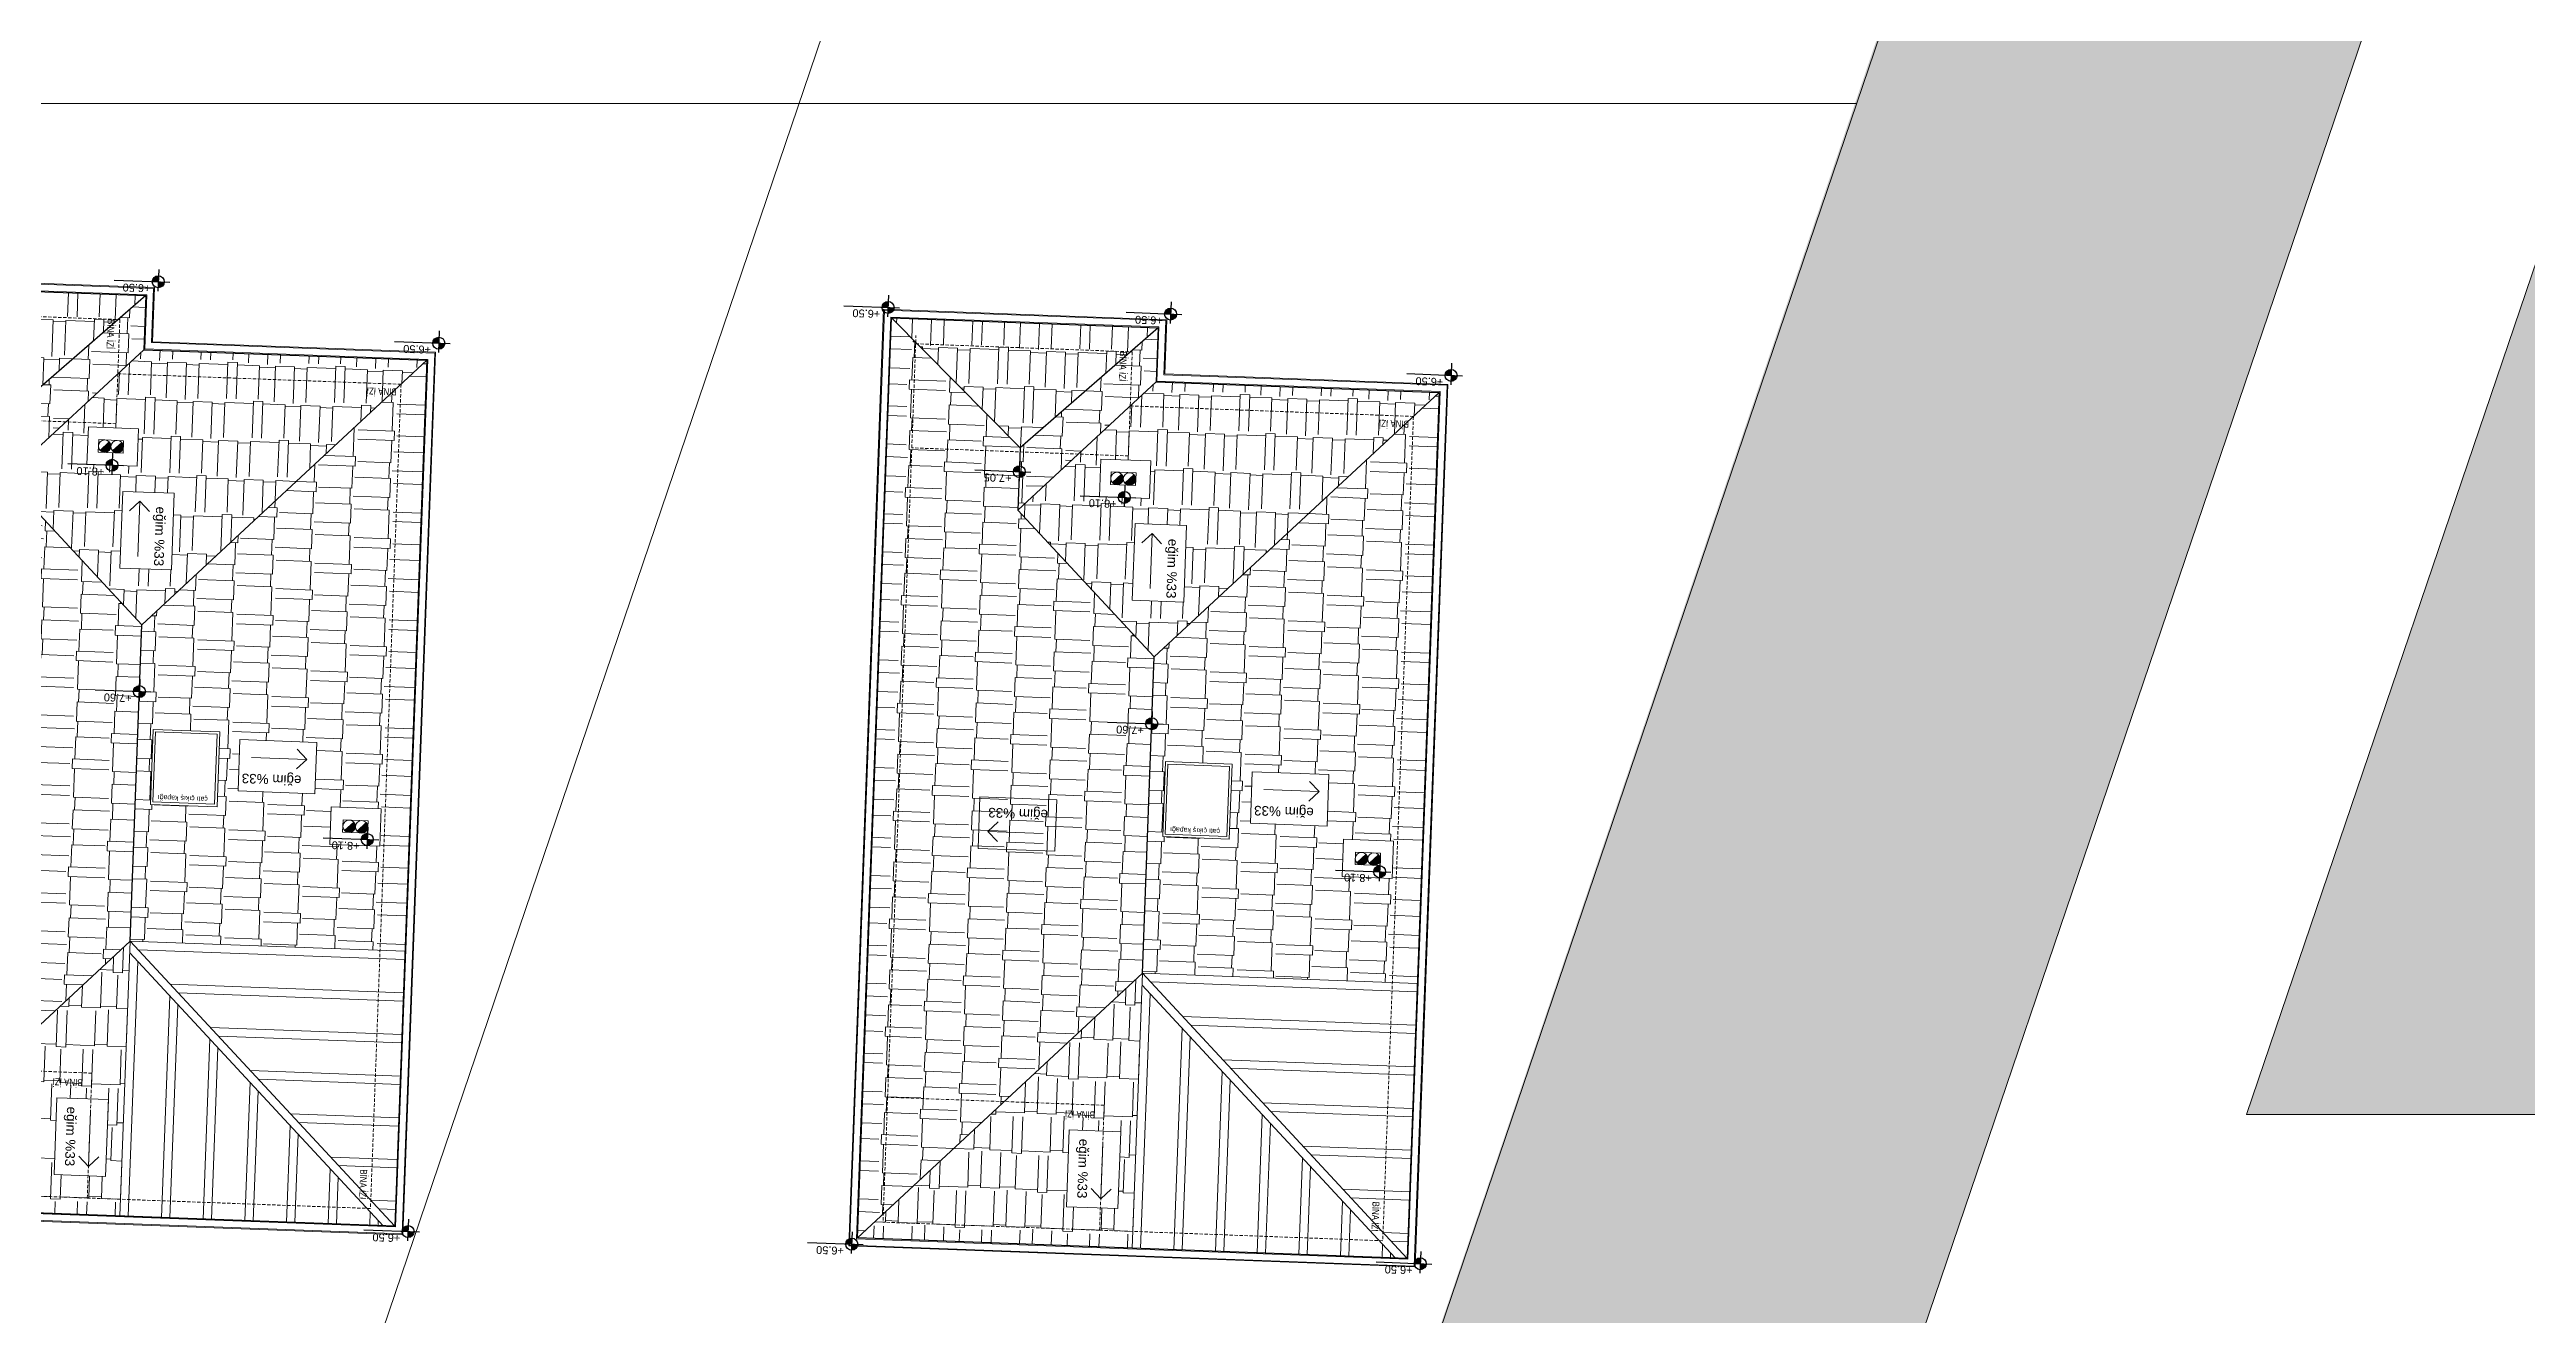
# Model space of a CAD drawing. Header units: centimetres. Extents: x 63871 to 181827, y -95930 to 42199.
# Drawn here: x 170158 to 173130, y -20773 to -19255 of the extents above; entities that cross this region are included whole.
import ezdxf
from ezdxf.enums import TextEntityAlignment as Align

# ---------------------------------------------------------------- set-up
doc = ezdxf.new("R2010")
doc.units = ezdxf.units.CM
doc.linetypes.add('11-021_500-SatisOfisi_220512$0${ Diamond }', pattern=[12, 4, -2, 2, 2, -2])
for name, color, linetype, lineweight in [('A-AREA-IDEN', 7, 'Continuous', 9), ('ARA SINIRLAR', 225, 'Continuous', 15), ('ARM_Pen_No__252', 8, 'Continuous', 18), ('Baca', 82, 'Continuous', 9), ('İz DÜŞÜMÜ', 7, '11-021_500-SatisOfisi_220512$0${ Diamond }', 18), ('OLUK', 222, 'Continuous', 15), ('TARAMA', 251, 'Continuous', 5), ('Çatı', 144, 'Continuous', 30)]:
    doc.layers.add(name, color=color, linetype=linetype, lineweight=lineweight)
doc.layers.add('KOT', color=171, linetype='Continuous')
doc.styles.add('Arial', font='Arial.ttf', dxfattribs={"height": 250})
doc.styles.add('Arial_1', font='Arial.ttf', dxfattribs={"height": 300})
doc.styles.add('MtXpl_Arial_Narrow_1', font='')
doc.styles.get('MtXpl_Arial_Narrow_1').set_extended_font_data('Arial Narrow')
pattern_1 = [(177.87319, (367978.42, 8394.405), (-98.784803, -42.082955), [22.86, -19.05, 26.67, -11.43, 34.29, -15.24]), (177.87319, (367955.505, 8393.35), (-98.784803, -42.082955), [19.05, -72.39, 15.24, -22.86]), (177.87319, (367909.993, 8399.805), (-98.784803, -42.082955), [11.43, -118.11]), (267.87319, (367978.42, 8394.405), (30.6659616, -46.8903553), [43.815, -139.065]), (267.87319, (367955.575, 8395.253), (30.6659616, -46.8903553), [42.8625, -140.0175]), (267.87319, (367936.538, 8395.96), (30.6659616, -46.8903553), [40.005, -142.875]), (267.87319, (367909.993, 8399.805), (30.6659616, -46.8903553), [43.815, -139.065]), (267.87319, (367898.57, 8400.23), (30.6659616, -46.8903553), [43.815, -139.065]), (267.87319, (367864.198, 8398.647), (30.6659616, -46.8903553), [41.91, -140.97])]
pattern_2 = [(87.87319, (367978.42, 8394.405), (-42.082955, 98.784803), [22.86, -19.05, 26.67, -11.43, 34.29, -15.24]), (87.87319, (367977.364, 8417.32), (-42.082955, 98.784803), [19.05, -72.39, 15.24, -22.86]), (87.87319, (367983.82, 8462.83), (-42.082955, 98.784803), [11.43, -118.11]), (177.87319, (367978.42, 8394.405), (-46.8903553, -30.6659616), [43.815, -139.065]), (177.87319, (367979.268, 8417.25), (-46.8903553, -30.6659616), [42.8625, -140.0175]), (177.87319, (367979.975, 8436.286), (-46.8903553, -30.6659616), [40.005, -142.875]), (177.87319, (367983.82, 8462.83), (-46.8903553, -30.6659616), [43.815, -139.065]), (177.87319, (367984.244, 8474.254), (-46.8903553, -30.6659616), [43.815, -139.065]), (177.87319, (367982.66, 8508.626), (-46.8903553, -30.6659616), [41.91, -140.97])]
pattern_3 = [(177.87319, (369192.99, 8355.74), (-98.784803, -42.082955), [22.86, -19.05, 26.67, -11.43, 34.29, -15.24]), (177.87319, (369170.076, 8354.687), (-98.784803, -42.082955), [19.05, -72.39, 15.24, -22.86]), (177.87319, (369124.564, 8361.143), (-98.784803, -42.082955), [11.43, -118.11]), (267.87319, (369192.99, 8355.742), (30.6659616, -46.8903553), [43.815, -139.065]), (267.87319, (369170.147, 8356.59), (30.6659616, -46.8903553), [42.8625, -140.0175]), (267.87319, (369151.11, 8357.297), (30.6659616, -46.8903553), [40.005, -142.875]), (267.87319, (369124.564, 8361.143), (30.6659616, -46.8903553), [43.815, -139.065]), (267.87319, (369113.142, 8361.567), (30.6659616, -46.8903553), [43.815, -139.065]), (267.87319, (369078.77, 8359.984), (30.6659616, -46.8903553), [41.91, -140.97])]
pattern_4 = [(87.87319, (369192.99, 8355.74), (-42.082955, 98.784803), [22.86, -19.05, 26.67, -11.43, 34.29, -15.24]), (87.87319, (369191.936, 8378.657), (-42.082955, 98.784803), [19.05, -72.39, 15.24, -22.86]), (87.87319, (369198.39, 8424.17), (-42.082955, 98.784803), [11.43, -118.11]), (177.87319, (369192.99, 8355.742), (-46.8903553, -30.6659616), [43.815, -139.065]), (177.87319, (369193.84, 8378.586), (-46.8903553, -30.6659616), [42.8625, -140.0175]), (177.87319, (369194.546, 8397.623), (-46.8903553, -30.6659616), [40.005, -142.875]), (177.87319, (369198.392, 8424.17), (-46.8903553, -30.6659616), [43.815, -139.065]), (177.87319, (369198.816, 8435.59), (-46.8903553, -30.6659616), [43.815, -139.065]), (177.87319, (369197.233, 8469.963), (-46.8903553, -30.6659616), [41.91, -140.97])]

# ---------------------------------------------------------------- blocks, each defined once
blk = doc.blocks.new('afadfa')
at = {"layer": 'Baca'}
h = blk.add_hatch(color=0, dxfattribs=at)
h.dxf.hatch_style = 1
h.paths.add_polyline_path([(525548.6, 4261233.8, 0.670516), (525535.8, 4261228.6, 0.199315), (525538, 4261223.2)])
h = blk.add_hatch(color=0, dxfattribs=at)
h.dxf.hatch_style = 1
h.paths.add_polyline_path([(525563.7, 4261233.8, 0.675614), (525550.8, 4261228.6, 0.202965), (525553, 4261223.2)])
for p, q in [((525538, 4261223.2), (525548.6, 4261233.8)), ((525553, 4261223.2), (525563.7, 4261233.8))]:
    blk.add_line(p, q, dxfattribs=at)
blk.add_lwpolyline([(525535.8, 4261236.1), (525565.8, 4261236), (525565.8, 4261221), (525535.8, 4261221.1)], close=True, dxfattribs=at)
for centre in [(525543.3, 4261228.6), (525558.3, 4261228.6)]:
    blk.add_circle(centre, 7.5, dxfattribs=at)

msp = doc.modelspace()

# ---------------------------------------------------------------- hatches: boundary and pattern name
at = {"layer": 'ARM_Pen_No__252'}
h = msp.add_hatch(dxfattribs=at)
h.set_pattern_fill('AR-HBONE', color=256, scale=0.51)
h.set_pattern_definition([(45, (0, -50000), (0, 73.27889), [155.448, -51.816]), (135, (36.64, -49963.36), (7e-15, 73.27889), [155.448, -51.816])])
h.paths.add_polyline_path([(175831.7, -22792.7), (175698, -25837), (170756.8, -25732.5), (171754.5, -22792.7)], flags=16)
h.paths.add_polyline_path([(172826.5, -19554.1), (175594.7, -11397.4), (175086.1, -11173.9), (170154.1, -25719.7), (167433.7, -25662.2), (167268.2, -26108.9), (178575.2, -26347.5), (178595, -25898.2), (176249, -25848.6), (176859.4, -11953.3), (176318.3, -11715.5), (176016.1, -19117.2), (175993.1, -19117.2), (175975.4, -19521.1)])
h.paths.add_polyline_path([(175975.4, -19521.1), (172826.5, -19554.1), (171829.1, -22492.9), (175844.9, -22492.9)])
h = msp.add_hatch(dxfattribs=at)
h.set_pattern_fill('AR-CONC', color=256, scale=0.51)
h.set_pattern_definition([(50, (177987.134, -34843.48), (92.91418, -8.12893), [9.7155, -106.8705]), (355, (177987.13, -34843.48), (-17.97414, 97.439), [7.7724, -85.4967]), (100.45144, (177994.88, -34844.16), (74.94004, 89.31005), [8.2569, -90.826]), (46.1842, (177987.13, -34817.58), (138.2503, -21.4416), [14.5732, -160.3057]), (96.6356, (177998.66, -34819.36), (121.0761, 126.1873), [12.3854, -136.2392]), (351.1842, (177987.13, -34817.58), (121.0761, 126.1873), [11.6586, -128.2445]), (21, (178000.09, -34824.05), (77.32334, -52.15525), [9.7155, -106.8705]), (326, (178000.09, -34824.05), (31.51903, 93.93586), [7.7724, -85.4964]), (71.45144, (178006.53, -34828.4), (108.84237, 41.7806), [8.2569, -90.82587]), (37.5, (177987.134, -34843.483), (1.57519, 43.12307), [0, -84.46008, 0, -86.7918, 0, -85.82025]), (7.5, (177987.134, -34843.483), (34.07803, 51.09209), [0, -49.48428, 0, -82.51698, 0, -32.70885]), (327.5, (177958.247, -34843.483), (69.1512, -2.92166), [0, -32.385, 0, -101.0412, 0, -134.0739]), (317.5, (177945.29, -34843.483), (75.54588, 12.9675), [0, -42.1005, 0, -67.10172, 0, -95.2119])])
h.paths.add_polyline_path([(175599.8, -18956.8), (173329.1, -18956.8), (172794.1, -20533), (175530.6, -20533)])

# ---------------------------------------------------------------- linework, layer by layer
at = {"layer": 'ARA SINIRLAR', "color": 5}
for p, q in [((173833.2, -11140.8), (168894.4, -25693.1)), ((175090.1, -11175.6), (170154.1, -25719.7)), ((172794.1, -20533), (173329.1, -18956.8)), ((172974.8, -19117.2), (171829.1, -22492.9)), ((172326.2, -19319.5), (169625.2, -19319.5)), ((175628.5, -20533), (172794.1, -20533))]:
    msp.add_line(p, q, dxfattribs=at)

# ---------------------------------------------------------------- next in the draw order: wipeouts: each hides what was drawn before it
for points in [[(170621.3, -19618.2), (170581.9, -20677.5), (169902.4, -20652.2), (169944.1, -19528), (170283.9, -19540.6), (170281.5, -19605.6)], [(171835.8, -19656.9), (171796.5, -20716.1), (171117, -20690.9), (171158.7, -19566.7), (171498.5, -19579.3), (171496.1, -19644.2)]]:
    msp.add_wipeout(points).dxf.layer = 'OLUK'

# ---------------------------------------------------------------- next in the draw order: hatches: boundary and pattern name
at = {"layer": 'KOT'}
h = msp.add_hatch(color=256, dxfattribs=at)
h.dxf.hatch_style = 1
h.paths.add_polyline_path([(170281.4, -19533.4, 0.009987), (170281.4, -19533.7), (170288.5, -19534), (170288.8, -19526.5, 0.414214)])
h = msp.add_hatch(color=256, dxfattribs=at)
h.dxf.hatch_style = 1
h.paths.add_polyline_path([(170288.3, -19540.5, 0.402561), (170295.7, -19533.8), (170288.5, -19533.6)])
h = msp.add_hatch(color=256, dxfattribs=at)
h.dxf.hatch_style = 1
h.paths.add_polyline_path([(171156.9, -19564.2, 0.009987), (171156.9, -19564.5), (171164.1, -19564.8), (171164.3, -19557.3, 0.414214)])
h = msp.add_hatch(color=256, dxfattribs=at)
h.dxf.hatch_style = 1
h.paths.add_polyline_path([(171163.8, -19571.2, 0.402561), (171171.2, -19564.6), (171164.1, -19564.4)])
h = msp.add_hatch(color=256, dxfattribs=at)
h.dxf.hatch_style = 1
h.paths.add_polyline_path([(171495.9, -19572.1, 0.009987), (171495.9, -19572.4), (171503.1, -19572.7), (171503.4, -19565.2, 0.414214)])
h = msp.add_hatch(color=256, dxfattribs=at)
h.dxf.hatch_style = 1
h.paths.add_polyline_path([(171502.8, -19579.1, 0.402561), (171510.3, -19572.5), (171503.1, -19572.2)])
h = msp.add_hatch(color=256, dxfattribs=at)
h.dxf.hatch_style = 1
h.paths.add_polyline_path([(170617.9, -19607.1, 0.009987), (170617.9, -19607.4), (170625, -19607.7), (170625.3, -19600.2, 0.414214)])
h = msp.add_hatch(color=256, dxfattribs=at)
h.dxf.hatch_style = 1
h.paths.add_polyline_path([(170624.8, -19614.1, 0.402561), (170632.2, -19607.5), (170625.1, -19607.2)])
h = msp.add_hatch(color=256, dxfattribs=at)
h.dxf.hatch_style = 1
h.paths.add_polyline_path([(171832.5, -19645.8, 0.009987), (171832.5, -19646.1), (171839.6, -19646.3), (171839.9, -19638.9, 0.414214)])
h = msp.add_hatch(color=256, dxfattribs=at)
h.dxf.hatch_style = 1
h.paths.add_polyline_path([(171839.4, -19652.8, 0.402561), (171846.8, -19646.2), (171839.6, -19645.9)])
h = msp.add_hatch(color=256, dxfattribs=at)
h.dxf.hatch_style = 1
h.paths.add_polyline_path([(170225.9, -19753.6, 0.009987), (170225.9, -19753.9), (170233, -19754.2), (170233.3, -19746.7, 0.414214)])
h = msp.add_hatch(color=256, dxfattribs=at)
h.dxf.hatch_style = 1
h.paths.add_polyline_path([(170232.8, -19760.6, 0.402561), (170240.2, -19754), (170233, -19753.7)])
h = msp.add_hatch(color=256, dxfattribs=at)
h.dxf.hatch_style = 1
h.paths.add_polyline_path([(171314.4, -19761.3, 0.009987), (171314.4, -19761.6), (171321.6, -19761.9), (171321.9, -19754.4, 0.414214)])
h = msp.add_hatch(color=256, dxfattribs=at)
h.dxf.hatch_style = 1
h.paths.add_polyline_path([(171321.3, -19768.3, 0.402561), (171328.7, -19761.7), (171321.6, -19761.4)])
h = msp.add_hatch(color=256, dxfattribs=at)
h.dxf.hatch_style = 1
h.paths.add_polyline_path([(171440.4, -19792.3, 0.009987), (171440.4, -19792.6), (171447.6, -19792.8), (171447.9, -19785.4, 0.414214)])
h = msp.add_hatch(color=256, dxfattribs=at)
h.dxf.hatch_style = 1
h.paths.add_polyline_path([(171447.3, -19799.3, 0.402561), (171454.8, -19792.7), (171447.6, -19792.4)])
h = msp.add_hatch(color=256, dxfattribs=at)
h.dxf.hatch_style = 1
h.paths.add_polyline_path([(170258.7, -20025.3, 0.009987), (170258.7, -20025.6), (170265.9, -20025.9), (170266.2, -20018.4, 0.414214)])
h = msp.add_hatch(color=256, dxfattribs=at)
h.dxf.hatch_style = 1
h.paths.add_polyline_path([(170265.6, -20032.3, 0.402561), (170273.1, -20025.7), (170265.9, -20025.4)])
h = msp.add_hatch(color=256, dxfattribs=at)
h.dxf.hatch_style = 1
h.paths.add_polyline_path([(171473.3, -20064, 0.009987), (171473.3, -20064.2), (171480.5, -20064.5), (171480.7, -20057.1, 0.414214)])
h = msp.add_hatch(color=256, dxfattribs=at)
h.dxf.hatch_style = 1
h.paths.add_polyline_path([(171480.2, -20071, 0.402561), (171487.6, -20064.4), (171480.5, -20064.1)])
h = msp.add_hatch(color=256, dxfattribs=at)
h.dxf.hatch_style = 1
h.paths.add_polyline_path([(170532.2, -20202.9, 0.009987), (170532.2, -20203.1), (170539.3, -20203.4), (170539.6, -20196, 0.414214)])
h = msp.add_hatch(color=256, dxfattribs=at)
h.dxf.hatch_style = 1
h.paths.add_polyline_path([(170539.1, -20209.9, 0.402561), (170546.5, -20203.3), (170539.3, -20203)])
h = msp.add_hatch(color=256, dxfattribs=at)
h.dxf.hatch_style = 1
h.paths.add_polyline_path([(171746.7, -20241.5, 0.009987), (171746.7, -20241.8), (171753.9, -20242.1), (171754.2, -20234.6, 0.414214)])
h = msp.add_hatch(color=256, dxfattribs=at)
h.dxf.hatch_style = 1
h.paths.add_polyline_path([(171753.7, -20248.5, 0.402561), (171761.1, -20241.9), (171753.9, -20241.7)])
h = msp.add_hatch(color=256, dxfattribs=at)
h.dxf.hatch_style = 1
h.paths.add_polyline_path([(170581, -20673.4, 0.009987), (170581, -20673.7), (170588.1, -20673.9), (170588.4, -20666.5, 0.414214)])
h = msp.add_hatch(color=256, dxfattribs=at)
h.dxf.hatch_style = 1
h.paths.add_polyline_path([(170587.9, -20680.4, 0.402561), (170595.3, -20673.8), (170588.2, -20673.5)])
h = msp.add_hatch(color=256, dxfattribs=at)
h.dxf.hatch_style = 1
h.paths.add_polyline_path([(171113.3, -20688.6, 0.009987), (171113.3, -20688.9), (171120.5, -20689.1), (171120.7, -20681.7, 0.414214)])
h = msp.add_hatch(color=256, dxfattribs=at)
h.dxf.hatch_style = 1
h.paths.add_polyline_path([(171120.2, -20695.6, 0.402561), (171127.6, -20689), (171120.5, -20688.7)])
h = msp.add_hatch(color=256, dxfattribs=at)
h.dxf.hatch_style = 1
h.paths.add_polyline_path([(171795.6, -20712, 0.009987), (171795.6, -20712.3), (171802.7, -20712.6), (171803, -20705.1, 0.414214)])
h = msp.add_hatch(color=256, dxfattribs=at)
h.dxf.hatch_style = 1
h.paths.add_polyline_path([(171802.5, -20719, 0.402561), (171809.9, -20712.4), (171802.7, -20712.2)])
at = {"layer": 'Çatı', "lineweight": 15}
h = msp.add_hatch(dxfattribs=at)
h.set_pattern_fill('AR-RSHKE', color=251, scale=0.15, angle=267.8732)
h.set_pattern_definition([(267.87319, (367978.42, 8394.405), (42.082955, -98.784803), [22.86, -19.05, 26.67, -11.43, 34.29, -15.24]), (267.87319, (367979.475, 8371.49), (42.082955, -98.784803), [19.05, -72.39, 15.24, -22.86]), (267.87319, (367973.02, 8325.98), (42.082955, -98.784803), [11.43, -118.11]), (357.87319, (367978.42, 8394.405), (46.8903553, 30.6659616), [43.815, -139.065]), (357.87319, (367977.57, 8371.56), (46.8903553, 30.6659616), [42.8625, -140.0175]), (357.87319, (367976.864, 8352.524), (46.8903553, 30.6659616), [40.005, -142.875]), (357.87319, (367973.02, 8325.978), (46.8903553, 30.6659616), [43.815, -139.065]), (357.87319, (367972.595, 8314.556), (46.8903553, 30.6659616), [43.815, -139.065]), (357.87319, (367974.178, 8280.184), (46.8903553, 30.6659616), [41.91, -140.97])])
h.paths.add_polyline_path([(170268.9, -19945.3), (170105.3, -19769.1), (170105.3, -19769.1), (170108.1, -19694.2), (169953.8, -19538.4), (169912.8, -20642.6), (170254.8, -20325.1)])
h = msp.add_hatch(dxfattribs=at)
h.set_pattern_fill('AR-RSHKE', color=251, scale=0.15, angle=177.8732)
h.set_pattern_definition(pattern_1)
h.paths.add_polyline_path([(170273.5, -19550.2), (169953.8, -19538.4), (170108.1, -19694.2)])
h.paths.add_polyline_path([(170225.3, -19575.7), (170223.8, -19616.7), (170239, -19617.3), (170240.6, -19576.3)], flags=24)
h = msp.add_hatch(dxfattribs=at)
h.set_pattern_fill('AR-RSHKE', color=251, scale=0.15, angle=447.8732)
h.set_pattern_definition(pattern_2)
h.paths.add_polyline_path([(170108.1, -19694.2), (170105.3, -19769.1), (170271.1, -19615.2), (170273.5, -19550.2)])
h.paths.add_polyline_path([(170225.3, -19575.7), (170223.8, -19616.7), (170239, -19617.3), (170240.6, -19576.3)], flags=25)
h = msp.add_hatch(dxfattribs=at)
h.set_pattern_fill('AR-RSHKE', color=251, scale=0.15, angle=267.8732)
h.set_pattern_definition([(267.87319, (369192.99, 8355.74), (42.082955, -98.784803), [22.86, -19.05, 26.67, -11.43, 34.29, -15.24]), (267.87319, (369194.046, 8332.827), (42.082955, -98.784803), [19.05, -72.39, 15.24, -22.86]), (267.87319, (369187.59, 8287.315), (42.082955, -98.784803), [11.43, -118.11]), (357.87319, (369192.99, 8355.742), (46.8903553, 30.6659616), [43.815, -139.065]), (357.87319, (369192.143, 8332.898), (46.8903553, 30.6659616), [42.8625, -140.0175]), (357.87319, (369191.436, 8313.86), (46.8903553, 30.6659616), [40.005, -142.875]), (357.87319, (369187.59, 8287.315), (46.8903553, 30.6659616), [43.815, -139.065]), (357.87319, (369187.166, 8275.893), (46.8903553, 30.6659616), [43.815, -139.065]), (357.87319, (369188.75, 8241.52), (46.8903553, 30.6659616), [41.91, -140.97])])
h.paths.add_polyline_path([(171483.4, -19984), (171319.9, -19807.8), (171319.9, -19807.8), (171322.7, -19732.9), (171168.3, -19577), (171127.3, -20681.3), (171469.3, -20363.7)])
h = msp.add_hatch(dxfattribs=at)
h.set_pattern_fill('AR-RSHKE', color=251, scale=0.15, angle=177.8732)
h.set_pattern_definition(pattern_3)
h.paths.add_polyline_path([(171488.1, -19588.9), (171168.3, -19577), (171322.7, -19732.9)])
h.paths.add_polyline_path([(171439.9, -19614.3), (171438.4, -19655.4), (171453.6, -19656), (171455.1, -19614.9)], flags=24)
h = msp.add_hatch(dxfattribs=at)
h.set_pattern_fill('AR-RSHKE', color=251, scale=0.15, angle=447.8732)
h.set_pattern_definition(pattern_4)
h.paths.add_polyline_path([(171322.7, -19732.9), (171319.9, -19807.8), (171485.7, -19653.9), (171488.1, -19588.9)])
h.paths.add_polyline_path([(171439.9, -19614.3), (171438.4, -19655.4), (171453.6, -19656), (171455.1, -19614.9)], flags=25)
h = msp.add_hatch(dxfattribs=at)
h.set_pattern_fill('AR-RSHKE', color=251, scale=0.15, angle=177.8732)
h.set_pattern_definition(pattern_1)
h.paths.add_polyline_path([(170105.3, -19769.1), (170268.9, -19945.3), (170610.9, -19627.8), (170271.1, -19615.2)])
h.paths.add_polyline_path([(170203, -19752.8), (170204.7, -19707.8), (170264.7, -19710), (170263, -19755)], flags=16)
h.paths.add_polyline_path([(170216.5, -19738.2), (170217.1, -19723.2), (170247.1, -19724.4), (170246.5, -19739.4)], flags=0)
h.paths.add_polyline_path([(170216.8, -19730.8, -1), (170231.8, -19731.3, -1), (170246.8, -19731.9, -1), (170231.8, -19731.3, -1)], flags=0)
h.paths.add_polyline_path([(170245.9, -19785.2), (170307.6, -19787.5), (170304.2, -19879.6), (170242.4, -19877.3)], flags=16)
h.paths.add_polyline_path([(170279.8, -19800.3), (170276.9, -19877.6), (170300.6, -19878.4), (170303.5, -19801.2)], flags=8)
h.paths.add_polyline_path([(170577.3, -19659.3), (170536.3, -19657.8), (170535.7, -19673), (170576.7, -19674.6)], flags=25)
h = msp.add_hatch(dxfattribs=at)
h.set_pattern_fill('AR-RSHKE', color=251, scale=0.15, angle=447.8732)
h.set_pattern_definition(pattern_2)
h.paths.add_polyline_path([(170254.8, -20325.1), (170584.5, -20337.3), (170610.9, -19627.8), (170268.9, -19945.3)])
h.paths.add_polyline_path([(170478.6, -20086.5), (170476.3, -20148.2), (170384.2, -20144.8), (170386.5, -20083.1)], flags=16)
h.paths.add_polyline_path([(170362.3, -20073.9), (170359, -20163.8), (170279, -20160.9), (170282.4, -20070.9)], flags=16)
h.paths.add_polyline_path([(170359.2, -20076.8), (170356.1, -20160.7), (170282.1, -20158), (170285.2, -20074)], flags=0)
h.paths.add_polyline_path([(170495.9, -20164), (170555.9, -20166.2), (170554.2, -20211.2), (170494.2, -20208.9)], flags=16)
h.paths.add_polyline_path([(170510.4, -20179.5), (170540.3, -20180.6), (170539.8, -20195.7), (170509.8, -20194.5)], flags=0)
h.paths.add_polyline_path([(170525.1, -20187.6, -1), (170540, -20188.1, -1), (170525.1, -20187.6, -1), (170510.1, -20187, -1)], flags=0)
h.paths.add_polyline_path([(170463.5, -20120.4), (170386.2, -20117.5), (170385.3, -20141.2), (170462.6, -20144.1)], flags=8)
h.paths.add_polyline_path([(170350.1, -20148.4), (170286.2, -20146), (170285.8, -20157.5), (170349.7, -20159.9)], flags=8)
h = msp.add_hatch(dxfattribs=at)
h.set_pattern_fill('AR-RSHKE', color=251, scale=0.15, angle=177.8732)
h.set_pattern_definition(pattern_3)
h.paths.add_polyline_path([(171319.9, -19807.8), (171483.4, -19984), (171825.5, -19666.5), (171485.7, -19653.9)])
h.paths.add_polyline_path([(171417.6, -19791.4), (171419.3, -19746.5), (171479.2, -19748.7), (171477.6, -19793.6)], flags=16)
h.paths.add_polyline_path([(171431.1, -19776.9), (171431.7, -19761.9), (171461.6, -19763), (171461.1, -19778.1)], flags=0)
h.paths.add_polyline_path([(171431.4, -19769.4, -1), (171446.4, -19770, -1), (171461.4, -19770.5, -1), (171446.4, -19770, -1)], flags=0)
h.paths.add_polyline_path([(171460.4, -19823.9), (171522.2, -19826.2), (171518.8, -19918.2), (171457, -19916)], flags=16)
h.paths.add_polyline_path([(171494.3, -19839), (171491.5, -19916.2), (171515.2, -19917.1), (171518.1, -19839.8)], flags=8)
h.paths.add_polyline_path([(171791.9, -19698), (171750.8, -19696.5), (171750.3, -19711.7), (171791.3, -19713.2)], flags=25)
h = msp.add_hatch(dxfattribs=at)
h.set_pattern_fill('AR-RSHKE', color=251, scale=0.15, angle=447.8732)
h.set_pattern_definition(pattern_4)
h.paths.add_polyline_path([(171469.3, -20363.7), (171799.1, -20376), (171825.5, -19666.5), (171483.4, -19984)])
h.paths.add_polyline_path([(171693.1, -20125.1), (171690.8, -20186.9), (171598.8, -20183.5), (171601.1, -20121.7)], flags=16)
h.paths.add_polyline_path([(171576.9, -20112.6), (171573.5, -20202.5), (171493.6, -20199.5), (171496.9, -20109.6)], flags=16)
h.paths.add_polyline_path([(171573.8, -20115.4), (171570.6, -20199.4), (171496.7, -20196.6), (171499.8, -20112.7)], flags=0)
h.paths.add_polyline_path([(171710.5, -20202.6), (171770.4, -20204.9), (171768.8, -20249.8), (171708.8, -20247.6)], flags=16)
h.paths.add_polyline_path([(171724.9, -20218.1), (171754.9, -20219.3), (171754.3, -20234.3), (171724.4, -20233.2)], flags=0)
h.paths.add_polyline_path([(171739.6, -20226.2, -1), (171754.6, -20226.8, -1), (171739.6, -20226.2, -1), (171724.6, -20225.7, -1)], flags=0)
h.paths.add_polyline_path([(171678, -20159), (171600.8, -20156.2), (171599.9, -20179.9), (171677.2, -20182.8)], flags=8)
h.paths.add_polyline_path([(171564.7, -20187), (171500.8, -20184.7), (171500.4, -20196.2), (171564.3, -20198.6)], flags=8)
h = msp.add_hatch(dxfattribs=at)
h.set_pattern_fill('AR-RSHKE', color=251, scale=0.15, angle=357.8732)
h.set_pattern_definition([(357.87319, (367978.42, 8394.405), (98.784803, 42.082955), [22.86, -19.05, 26.67, -11.43, 34.29, -15.24]), (357.87319, (368001.334, 8395.46), (98.784803, 42.082955), [19.05, -72.39, 15.24, -22.86]), (357.87319, (368046.846, 8389.004), (98.784803, 42.082955), [11.43, -118.11]), (87.87319, (367978.42, 8394.405), (-30.6659616, 46.8903553), [43.815, -139.065]), (87.87319, (368001.264, 8393.556), (-30.6659616, 46.8903553), [42.8625, -140.0175]), (87.87319, (368020.3, 8392.85), (-30.6659616, 46.8903553), [40.005, -142.875]), (87.87319, (368046.846, 8389.004), (-30.6659616, 46.8903553), [43.815, -139.065]), (87.87319, (368058.268, 8388.58), (-30.6659616, 46.8903553), [43.815, -139.065]), (87.87319, (368092.64, 8390.163), (-30.6659616, 46.8903553), [41.91, -140.97])])
h.paths.add_polyline_path([(170254.8, -20325.1), (169912.8, -20642.6), (170242.5, -20654.8)])
h.paths.add_polyline_path([(170228.6, -20515.3), (170225.2, -20607.4), (170163.5, -20605.1), (170166.9, -20513)], flags=16)
h.paths.add_polyline_path([(170172.9, -20520.4), (170170, -20597.7), (170193.7, -20598.6), (170196.6, -20521.3)], flags=8)
h.paths.add_polyline_path([(170200.5, -20488.5), (170159.5, -20486.9), (170158.9, -20502.1), (170199.9, -20503.7)], flags=24)
h = msp.add_hatch(dxfattribs=at)
h.set_pattern_fill('AR-RSHKE', color=251, scale=0.15, angle=357.8732)
h.set_pattern_definition([(357.87319, (369192.99, 8355.74), (98.784803, 42.082955), [22.86, -19.05, 26.67, -11.43, 34.29, -15.24]), (357.87319, (369215.906, 8356.797), (98.784803, 42.082955), [19.05, -72.39, 15.24, -22.86]), (357.87319, (369261.42, 8350.34), (98.784803, 42.082955), [11.43, -118.11]), (87.87319, (369192.99, 8355.742), (-30.6659616, 46.8903553), [43.815, -139.065]), (87.87319, (369215.835, 8354.894), (-30.6659616, 46.8903553), [42.8625, -140.0175]), (87.87319, (369234.872, 8354.187), (-30.6659616, 46.8903553), [40.005, -142.875]), (87.87319, (369261.418, 8350.34), (-30.6659616, 46.8903553), [43.815, -139.065]), (87.87319, (369272.84, 8349.917), (-30.6659616, 46.8903553), [43.815, -139.065]), (87.87319, (369307.212, 8351.5), (-30.6659616, 46.8903553), [41.91, -140.97])])
h.paths.add_polyline_path([(171469.3, -20363.7), (171127.3, -20681.3), (171457.1, -20693.5)])
h.paths.add_polyline_path([(171443.2, -20554), (171439.8, -20646.1), (171378, -20643.8), (171381.5, -20551.7)], flags=16)
h.paths.add_polyline_path([(171387.5, -20559.1), (171384.6, -20636.4), (171408.3, -20637.3), (171411.2, -20560)], flags=8)
h.paths.add_polyline_path([(171415.1, -20527.1), (171374, -20525.6), (171373.5, -20540.8), (171414.5, -20542.4)], flags=24)

# ---------------------------------------------------------------- next in the draw order: linework, layer by layer
at = {"layer": 'A-AREA-IDEN'}
for p, q in [((170266.3, -19797.1), (170254, -19808.5)), ((170263.9, -19863.3), (170266.3, -19797.1)), ((170266.3, -19797.1), (170277.8, -19809.4)), ((171480.9, -19835.7), (171468.6, -19847.2)), ((171478.5, -19902), (171480.9, -19835.7)), ((171480.9, -19835.7), (171492.3, -19848.1)), ((170400.5, -20104.5), (170466.7, -20107)), ((170466.7, -20107), (170454.4, -20118.4)), ((170466.7, -20107), (170455.3, -20094.6)), ((171615, -20143.2), (171681.3, -20145.6)), ((171681.3, -20145.6), (171669, -20157.1)), ((171681.3, -20145.6), (171669.8, -20133.3)), ((171284, -20193.3), (171296.3, -20181.8)), ((171350.3, -20195.7), (171284, -20193.3)), ((171284, -20193.3), (171295.4, -20205.6)), ((170207.2, -20529.3), (170204.7, -20595.5)), ((170204.7, -20595.5), (170193.3, -20583.2)), ((170204.7, -20595.5), (170217.1, -20584.1)), ((171421.8, -20568), (171419.3, -20634.2)), ((171419.3, -20634.2), (171407.9, -20621.9)), ((171419.3, -20634.2), (171431.6, -20622.8))]:
    msp.add_line(p, q, dxfattribs=at)
for points in [[(170242.4, -19877.3), (170245.9, -19785.2), (170307.6, -19787.5), (170304.2, -19879.6)], [(171457, -19916), (171460.4, -19823.9), (171522.2, -19826.2), (171518.8, -19918.2)], [(170359, -20163.8), (170279, -20160.9), (170282.4, -20070.9), (170362.3, -20073.9)], [(170356.1, -20160.7), (170282.1, -20158), (170285.2, -20074), (170359.2, -20076.8)], [(170386.5, -20083.1), (170478.6, -20086.5), (170476.3, -20148.2), (170384.2, -20144.8)], [(171573.5, -20202.5), (171493.6, -20199.5), (171496.9, -20109.6), (171576.9, -20112.6)], [(171570.6, -20199.4), (171496.7, -20196.6), (171499.8, -20112.7), (171573.8, -20115.4)], [(171601.1, -20121.7), (171693.1, -20125.1), (171690.8, -20186.9), (171598.8, -20183.5)], [(171364.2, -20217.2), (171272.1, -20213.8), (171274.4, -20152), (171366.5, -20155.4)], [(170228.6, -20515.3), (170225.2, -20607.4), (170163.5, -20605.1), (170166.9, -20513)], [(171443.2, -20554), (171439.8, -20646.1), (171378, -20643.8), (171381.5, -20551.7)]]:
    msp.add_lwpolyline(points, close=True, dxfattribs=at)
at = {"layer": 'Baca'}
for points in [[(170264.7, -19710), (170204.7, -19707.8), (170203, -19752.8), (170263, -19755)], [(171479.2, -19748.7), (171419.3, -19746.5), (171417.6, -19791.4), (171477.6, -19793.6)], [(170555.9, -20166.2), (170495.9, -20164), (170494.2, -20208.9), (170554.2, -20211.2)], [(171770.4, -20204.9), (171710.5, -20202.6), (171708.8, -20247.6), (171768.8, -20249.8)]]:
    msp.add_lwpolyline(points, close=True, dxfattribs=at)
at = {"layer": 'İz DÜŞÜMÜ'}
for p, q in [((171163.6, -20512.5), (171158, -20662.4)), ((170203.3, -20633.4), (169943.5, -20623.7)), ((171417.9, -20672), (171158, -20662.4))]:
    msp.add_line(p, q, dxfattribs=at)
for points in [[(170240, -19644.1), (170237.8, -19704), (169978, -19694.4), (169982.6, -19569.5), (170242.4, -19579.1), (170240, -19644.1), (170579.8, -19656.7), (170543.1, -20646), (170203.3, -20633.4), (170208.9, -20483.5), (169949, -20473.8), (169983, -19559.5)], [(171454.6, -19682.7), (171452.4, -19742.7), (171192.6, -19733), (171197.2, -19608.1), (171457, -19617.8), (171454.6, -19682.7), (171794.4, -19695.3), (171757.6, -20684.7), (171417.9, -20672), (171423.4, -20522.1), (171163.6, -20512.5), (171197.6, -19598.1)]]:
    msp.add_lwpolyline(points, dxfattribs=at)
at = {"layer": 'KOT'}
for p, q in [((170289.1, -19518.9), (170288.1, -19545)), ((170302.2, -19534.5), (170235.4, -19532)), ((171164.6, -19549.7), (171163.6, -19575.8)), ((171177.7, -19565.3), (171110.9, -19562.8)), ((171516.7, -19573.2), (171449.9, -19570.7)), ((171503.6, -19557.6), (171502.7, -19583.6)), ((170638.7, -19608.2), (170571.9, -19605.7)), ((170625.6, -19592.6), (170624.6, -19618.6)), ((171840.2, -19631.2), (171839.2, -19657.3)), ((171853.3, -19646.8), (171786.5, -19644.3)), ((170246.6, -19754.7), (170179.9, -19752.2)), ((170233.6, -19739.1), (170232.6, -19765.1)), ((171335.2, -19762.4), (171268.4, -19759.9)), ((171322.1, -19746.8), (171321.2, -19772.8)), ((171461.2, -19793.3), (171394.4, -19790.8)), ((171448.1, -19777.7), (171447.2, -19803.8)), ((170279.5, -20026.4), (170212.7, -20023.9)), ((170266.4, -20010.8), (170265.5, -20036.8)), ((171481, -20049.4), (171480, -20075.5)), ((171494.1, -20065), (171427.3, -20062.5)), ((170553, -20203.9), (170486.2, -20201.4)), ((170539.9, -20188.3), (170538.9, -20214.4)), ((171754.5, -20227), (171753.5, -20253)), ((171767.5, -20242.6), (171700.8, -20240.1)), ((170601.8, -20674.4), (170535, -20671.9)), ((170588.7, -20658.8), (170587.7, -20684.9)), ((171121, -20674), (171120, -20700.1)), ((171134.1, -20689.6), (171067.3, -20687.2)), ((171816.4, -20713.1), (171749.6, -20710.6)), ((171803.3, -20697.5), (171802.3, -20723.6))]:
    msp.add_line(p, q, dxfattribs=at)
for centre in [(170288.5, -19533.7), (171164.1, -19564.5), (171503.1, -19572.4), (170625.1, -19607.4), (171839.6, -19646), (170233, -19753.9), (171321.6, -19761.6), (171447.6, -19792.5), (170265.9, -20025.6), (171480.5, -20064.2), (170539.3, -20203.1), (171753.9, -20241.8), (170588.2, -20673.6), (171120.5, -20688.8), (171802.7, -20712.3)]:
    msp.add_circle(centre, 7.17, dxfattribs=at)
at = {"layer": 'OLUK'}
for points in [[(170283.9, -19540.6), (170281.5, -19605.6), (170621.3, -19618.2), (170581.9, -20677.5), (169902.4, -20652.2), (169944.1, -19528)], [(170282.9, -19541.6), (170280.5, -19606.5), (170620.2, -19619.2), (170581, -20676.4), (169903.4, -20651.3), (169945.1, -19529)], [(170274.6, -19549.3), (170272.2, -19614.2), (170611.9, -19626.9), (170573.3, -20668.1), (169911.7, -20643.6), (169952.8, -19537.3)], [(171498.5, -19579.3), (171496.1, -19644.2), (171835.8, -19656.9), (171796.5, -20716.1), (171117, -20690.9), (171158.7, -19566.7)], [(171497.4, -19580.2), (171495, -19645.2), (171834.8, -19657.8), (171795.5, -20715.1), (171118, -20689.9), (171159.7, -19567.7)], [(171489.1, -19587.9), (171486.7, -19652.9), (171826.5, -19665.5), (171787.8, -20706.8), (171126.3, -20682.2), (171167.4, -19576)]]:
    msp.add_lwpolyline(points, close=True, dxfattribs=at)
at = {"layer": 'TARAMA'}
for p, q in [((170254.8, -20325.1), (170242.5, -20654.8)), ((170254.8, -20325.1), (170572.3, -20667.1)), ((170254.8, -20325.1), (170584.5, -20337.3)), ((170263.9, -20349.6), (170252.5, -20655.2)), ((170558.2, -20666.6), (170254.2, -20339.2)), ((170264.4, -20335.4), (170584.2, -20347.3)), ((170302.9, -20376.9), (170582.7, -20387.3)), ((171469.3, -20363.7), (171457.1, -20693.5)), ((171772.7, -20705.2), (171468.8, -20377.9)), ((171469.3, -20363.7), (171786.9, -20705.8)), ((171469.3, -20363.7), (171799.1, -20376)), ((171479, -20374.1), (171798.7, -20386)), ((170302.4, -20391), (170292.5, -20656.7)), ((170312, -20401.4), (170302.5, -20657.1)), ((170312.5, -20387.3), (170582.3, -20397.3)), ((171478.4, -20388.2), (171467.1, -20693.9)), ((171517.5, -20415.6), (171797.3, -20426)), ((170350.5, -20442.9), (170342.5, -20658.6)), ((170351, -20428.7), (170580.8, -20437.3)), ((170360.6, -20439.1), (170580.5, -20447.2)), ((171516.9, -20429.7), (171507.1, -20695.4)), ((171526.5, -20440.1), (171517.1, -20695.7)), ((171527.1, -20425.9), (171796.9, -20435.9)), ((170360.1, -20453.2), (170352.4, -20658.9)), ((171565.6, -20467.4), (171795.4, -20475.9)), ((170398.6, -20494.7), (170392.4, -20660.4)), ((170399.1, -20480.5), (170579, -20487.2)), ((170408.2, -20505), (170402.4, -20660.8)), ((170408.7, -20490.9), (170578.6, -20497.2)), ((171565, -20481.5), (171557, -20697.2)), ((171574.7, -20491.9), (171567, -20697.6)), ((171575.2, -20477.7), (171795, -20485.9)), ((170447.2, -20532.4), (170577.1, -20537.2)), ((171613.1, -20533.3), (171607, -20699.1)), ((171613.7, -20519.2), (171793.5, -20525.9)), ((171623.3, -20529.6), (171793.2, -20535.9)), ((170446.7, -20546.5), (170442.4, -20662.3)), ((170456.3, -20556.9), (170452.4, -20662.6)), ((170456.8, -20542.7), (170576.7, -20547.2)), ((171622.8, -20543.7), (171617, -20699.4)), ((170495.3, -20584.2), (170575.3, -20587.2)), ((171661.3, -20585.2), (171657, -20700.9)), ((171661.8, -20571), (171791.7, -20575.8)), ((171671.4, -20581.4), (171791.3, -20585.8)), ((170494.8, -20598.3), (170492.4, -20664.1)), ((170504.4, -20608.7), (170502.3, -20664.5)), ((170504.9, -20594.5), (170574.9, -20597.1)), ((171670.9, -20595.5), (171667, -20701.3)), ((171709.9, -20622.8), (171789.8, -20625.8)), ((170542.9, -20650.1), (170542.3, -20666)), ((170543.4, -20636), (170573.4, -20637.1)), ((170553.1, -20646.4), (170573, -20647.1)), ((171709.4, -20637), (171706.9, -20702.8)), ((171719, -20647.3), (171716.9, -20703.2)), ((171719.5, -20633.2), (171789.5, -20635.8)), ((170552.5, -20660.5), (170552.3, -20666.4)), ((171758, -20674.7), (171788, -20675.8)), ((171757.5, -20688.8), (171756.9, -20704.6)), ((171767.1, -20699.2), (171766.9, -20705)), ((171767.6, -20685), (171787.6, -20685.8))]:
    msp.add_line(p, q, dxfattribs=at)
at = {"layer": 'Çatı'}
for p, q in [((170273.5, -19550.2), (170108.1, -19694.2)), ((171322.7, -19732.9), (171168.3, -19577)), ((171488.1, -19588.9), (171322.7, -19732.9)), ((170105.3, -19769.1), (170271.1, -19615.2)), ((170268.9, -19945.3), (170610.9, -19627.8)), ((171319.9, -19807.8), (171485.7, -19653.9)), ((171483.4, -19984), (171825.5, -19666.5)), ((171322.7, -19732.9), (171319.9, -19807.8)), ((170268.9, -19945.3), (170105.3, -19769.1)), ((171483.4, -19984), (171319.9, -19807.8)), ((170254.8, -20325.1), (170268.9, -19945.3)), ((171469.3, -20363.7), (171483.4, -19984)), ((170254.8, -20325.1), (169912.8, -20642.6)), ((170572.3, -20667.1), (170254.8, -20325.1)), ((171469.3, -20363.7), (171127.3, -20681.3)), ((171786.9, -20705.8), (171469.3, -20363.7))]:
    msp.add_line(p, q, dxfattribs=at)
for points in [[(170273.5, -19550.2), (170271.1, -19615.2), (170610.9, -19627.8), (170572.3, -20667.1), (169912.8, -20642.6), (169953.8, -19538.4)], [(171488.1, -19588.9), (171485.7, -19653.9), (171825.5, -19666.5), (171786.9, -20705.8), (171127.3, -20681.3), (171168.3, -19577)]]:
    msp.add_lwpolyline(points, close=True, dxfattribs=at)

# ---------------------------------------------------------------- next in the draw order: block references
at = {"layer": 'Baca', "rotation": 177.8731895439683}
for p in [(853560.3, 4219058), (854774.9, 4219019.3), (853853.6, 4218601.7), (855068.2, 4218563)]:
    msp.add_blockref('afadfa', p, dxfattribs=at)

# ---------------------------------------------------------------- next in the draw order: texts
at = {"style": 'MtXpl_Arial_Narrow_1'}
for rotation, p in [(267.8302, (170227.8, -19578.3)), (267.8302, (171442.4, -19617)), (177.8302, (170574.7, -19661.8)), (177.8302, (171789.2, -19700.5)), (177.8302, (170197.9, -20490.9)), (177.8302, (171412.5, -20529.6)), (267.8302, (170530.9, -20598.8)), (267.8302, (171745.4, -20637.5))]:
    msp.add_text('BİNA İZİ', height=8.32, rotation=rotation, dxfattribs=at).set_placement(p)
at = {"layer": 'A-AREA-IDEN', "style": 'Arial_1'}
for p in [(170318, -20150.9), (171532.6, -20189.5)]:
    msp.add_text('çatı çıkış kapağı', height=5.953, rotation=177.8732, dxfattribs=at).set_placement(p, align=Align.CENTER)
at = {"layer": 'A-AREA-IDEN', "char_height": 11.52, "width": 136.287, "attachment_point": 2, "line_spacing_factor": 0.941778, "style": 'Arial'}
for insert, rotation in [((170296.1, -19839.5), 267.8732), ((171510.7, -19878.2), 267.8732), ((170424.2, -20136.7), 177.8732), ((171319.9, -20177.8), 177.8732), ((171638.8, -20175.4), 177.8732), ((170189.3, -20559.7), 267.8732), ((171403.8, -20598.3), 267.8732)]:
    msp.add_mtext('eğim %33', dxfattribs=dict(at, insert=insert, rotation=rotation))
at = {"layer": 'KOT', "char_height": 9.45, "width": 57.696, "attachment_point": 2, "rotation": 177.8732, "line_spacing_factor": 0.941778, "style": 'Arial_1'}
for s, insert in [('+6.50', (170262.3, -19545.8)), ('+6.50', (171137.9, -19576.6)), ('+6.50', (171476.9, -19584.5)), ('+6.50', (170598.9, -19619.5)), ('+6.50', (171813.4, -19658.2)), ('+8.10', (170206.8, -19766)), ('+7.05', (171295.4, -19773.7)), ('+8.10', (171421.4, -19804.6)), ('+7.60', (170239.7, -20037.7)), ('+7.60', (171454.3, -20076.3)), ('+8.10', (170513.1, -20215.2)), ('+8.10', (171727.7, -20253.9)), ('+6.50', (170562, -20685.8)), ('+6.50', (171094.3, -20701)), ('+6.50', (171776.5, -20724.4))]:
    msp.add_mtext(s, dxfattribs=dict(at, insert=insert))

doc.saveas('drawing.dxf')
